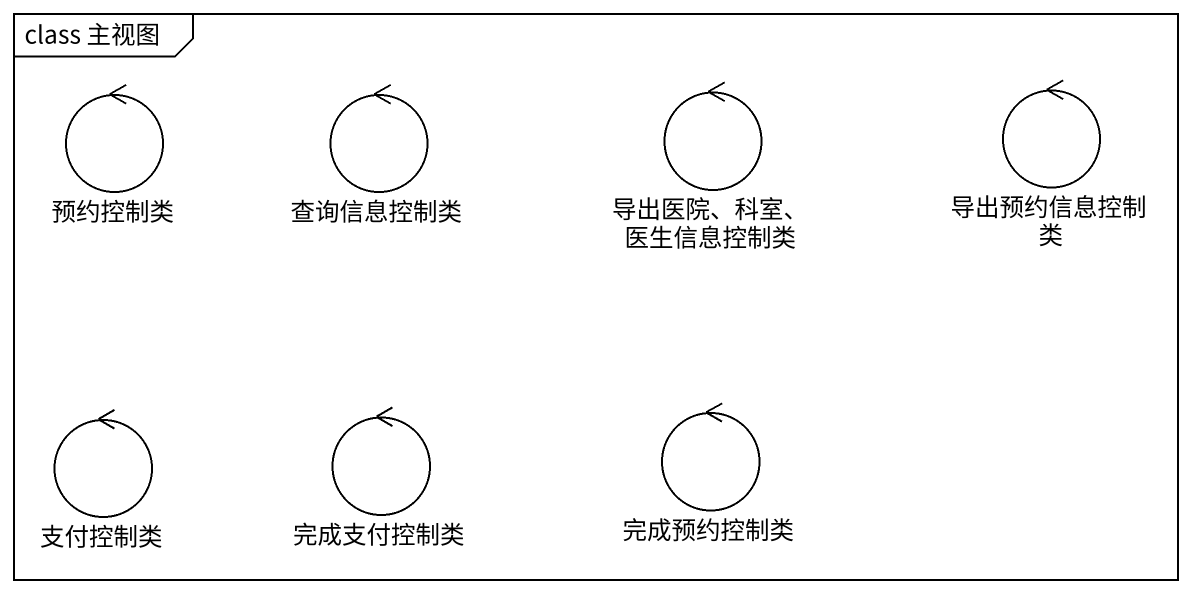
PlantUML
@startuml
mainframe class 主视图
control 预约控制类
control 查询信息控制类
control "导出医院、科室、医生信息控制类" as 导出医院_科室_医生信息控制类
control 导出预约信息控制类
control 支付控制类
control 完成支付控制类
control 完成预约控制类
@enduml
